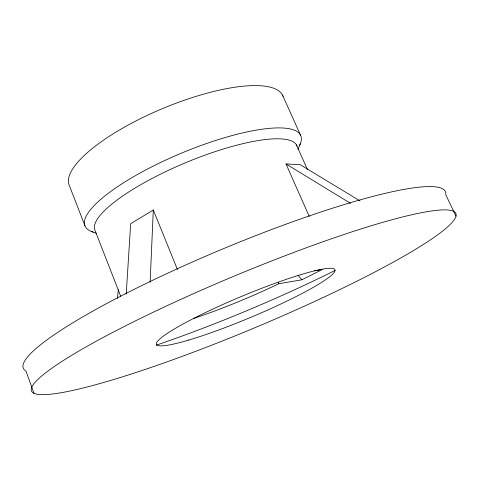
<?xml version="1.0" encoding="UTF-8"?>
<svg xmlns="http://www.w3.org/2000/svg" width="480" height="480" viewBox="0 0 480 480"><rect width="100%" height="100%" fill="white"/><g stroke="black" fill="none" stroke-linecap="round" stroke-linejoin="round"><path stroke-width="0.72" d="M150.12 282.402L153.3 210L130.68 223.71L126.204 294.246M117.414 298.47L118.356 289.584M297.954 149.256L300.48 143.424M193.38 318.534A112.014 15.9 -22.7 0 0 278.814 283.71L301.86 279.792L322.29 269.52L314.322 270.768M309.258 216.438L286.02 163.968L300.162 164.652L360.018 200.904M91.512 231.486L96.738 233.508M286.02 163.968L350.574 203.376M298.068 275.208L301.86 279.792M456 216.156A230.004 27.798 -22.7 0 0 144.738 316.326A230.004 27.798 -22.7 0 0 130.374 374.316A230.004 27.798 -22.7 0 0 456 216.156L445.758 194.742A228.786 33.126 -22.7 0 0 219.39 250.368A228.786 33.126 -22.7 0 0 25.98 371.094L33.996 393.312M282.534 95.124L300.486 135.048M296.436 144.918L307.404 169.434M278.232 282.342L278.814 283.71M153.3 210L177.414 269.43M120.684 296.238L94.824 229.878A109.422 27.192 -22.7 0 1 186.714 162.258A109.422 27.192 -22.7 0 1 296.97 146.1M84.99 225.876L69.198 185.16A115.794 34.74 -22.7 0 1 163.686 108.102A115.794 34.74 -22.7 0 1 283.098 96.408M334.944 270.492A228.786 33.126 -22.7 0 1 156.156 345.21M93.234 232.086A116.946 29.94 -22.7 0 1 180.378 153.594A116.946 29.94 -22.7 0 1 299.742 145.14M188.736 340.056A96.762 11.442 -22.7 0 0 333.834 272.874A96.762 11.442 -22.7 0 0 214.572 308.268A96.762 11.442 -22.7 0 0 188.736 340.056"/></g></svg>
